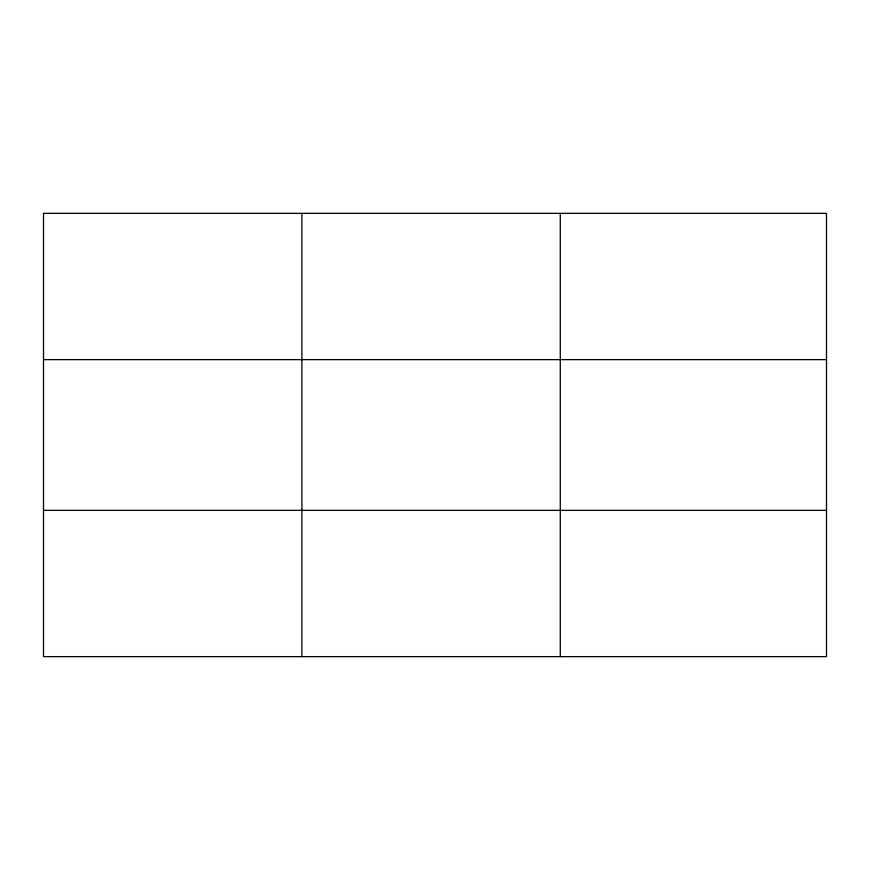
<?xml version="1.0" encoding="UTF-8"?>
<svg xmlns="http://www.w3.org/2000/svg" width="870" height="870" viewBox="0 0 870 870"><rect width="100%" height="100%" fill="white"/><g stroke="black" fill="none" stroke-linecap="round" stroke-linejoin="round"><path stroke-width="1.3" d="M301.89 213.357L301.89 656.643M560.28 213.357L560.28 656.643M43.5 359.636L826.5 359.636M43.5 510.364L826.5 510.364M826.5 627.39L826.5 656.643L43.5 656.643L43.5 213.357L826.5 213.357L826.5 627.39"/></g></svg>
